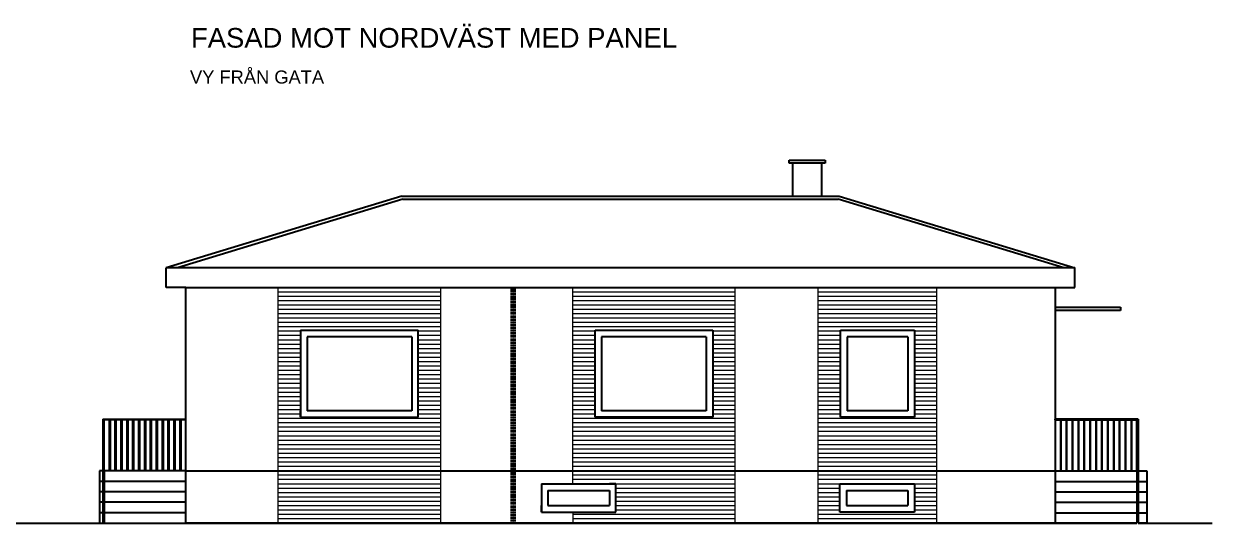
# Model space of a CAD drawing. Header units: millimetres. Extents: x -60009 to 113281, y -58228 to 411188.
# Drawn here: x -32561 to -14403, y 99875 to 107507 of the extents above; entities that cross this region are included whole.
import ezdxf

# ---------------------------------------------------------------- set-up
doc = ezdxf.new("R2010")
doc.units = ezdxf.units.MM
doc.linetypes.add('ACAD_ISO04W100', pattern=[30, 24, -3, 0, -3])
doc.linetypes.add('CENTER2', pattern=[28.575, 19.05, -3.175, 3.175, -3.175])
for name, color, linetype in [('Angivelser', 7, 'Continuous'), ('Fönster', 1, 'Continuous'), ('Förtydligande', 8, 'CENTER2'), ('Grundritningar', 1, 'Continuous'), ('Rörelsefogar', 1, 'CENTER2'), ('VVS', 4, 'Continuous')]:
    doc.layers.add(name, color=color, linetype=linetype)
doc.styles.get("Standard").update_dxf_attribs({"font": 'Arial.ttf', "height": 170})

msp = doc.modelspace()

# ---------------------------------------------------------------- hatches: boundary and pattern name
at = {"layer": 'VVS', "lineweight": 13}
h = msp.add_hatch(dxfattribs=at)
h.set_pattern_fill('LINE', color=4, scale=21)
h.paths.add_polyline_path([(-26193.385, 103475.014), (-28673.385, 103475.014), (-28673.385, 100675.014), (-26193.385, 100675.014)])
h.paths.add_polyline_path([(-28333.385, 101495.014), (-28333.385, 101595.014), (-28333.385, 102825.014), (-26533.385, 102825.014), (-26533.385, 101495.014)], flags=16)
h.paths.add_polyline_path([(-28233.385, 101595.014), (-28233.385, 102725.014), (-26633.385, 102725.014), (-26633.385, 101595.014)], flags=0)
h.paths.add_polyline_path([(-26193.385, 100675.014), (-28673.385, 100675.014), (-28673.385, 99875.014), (-26193.385, 99875.014)])
h = msp.add_hatch(dxfattribs=at)
h.set_pattern_fill('LINE', color=4, scale=21)
h.paths.add_polyline_path([(-21693.385, 103475.014), (-24173.385, 103475.014), (-24173.385, 100675.014), (-21693.385, 100675.014)])
h.paths.add_polyline_path([(-23833.385, 101495.014), (-23833.385, 102825.014), (-22033.385, 102825.014), (-22033.385, 101495.014)], flags=16)
h.paths.add_polyline_path([(-23733.385, 101595.014), (-23733.385, 102725.014), (-22133.385, 102725.014), (-22133.385, 101595.014)], flags=0)
h.paths.add_polyline_path([(-21693.385, 100675.014), (-24173.385, 100675.014), (-24173.385, 100475.014), (-23513.385, 100475.014), (-23513.385, 100045.014), (-24173.385, 100045.014), (-24173.385, 99875.014), (-21693.385, 99875.014)])
h.paths.add_polyline_path([(-18613.385, 103475.014), (-20423.385, 103475.014), (-20423.385, 100675.014), (-18613.385, 100675.014)])
h.paths.add_polyline_path([(-20083.385, 101495.014), (-20083.385, 102825.014), (-18953.385, 102825.014), (-18953.385, 101495.014)], flags=16)
h.paths.add_polyline_path([(-19983.385, 101595.014), (-19983.385, 102725.014), (-19053.385, 102725.014), (-19053.385, 101595.014)], flags=0)
h.paths.add_polyline_path([(-18613.385, 100675.014), (-20423.385, 100675.014), (-20423.385, 99875.014), (-18613.385, 99875.014)])
h.paths.add_polyline_path([(-18953.385, 100045.014), (-20093.385, 100045.014), (-20093.385, 100475.014), (-18953.385, 100475.014)], flags=16)
h.paths.add_polyline_path([(-19053.385, 100145.014), (-19993.385, 100145.014), (-19993.385, 100375.014), (-19053.385, 100375.014)], flags=0)

# ---------------------------------------------------------------- linework, layer by layer
at = {"layer": 'Fönster'}
for p, q in [((-28333.385, 102825.014), (-28333.385, 101495.014)), ((-28333.385, 102825.014), (-26533.385, 102825.014)), ((-28333.385, 102825.014), (-28333.385, 102725.014)), ((-26533.385, 101495.014), (-26533.385, 102825.014)), ((-23833.385, 101495.014), (-23833.385, 102825.014)), ((-23833.385, 102825.014), (-22033.385, 102825.014)), ((-22033.385, 102825.014), (-22033.385, 101495.014)), ((-20083.385, 101495.014), (-20083.385, 102825.014)), ((-20083.385, 102825.014), (-18953.385, 102825.014)), ((-18953.385, 102825.014), (-18953.385, 101495.014)), ((-28233.385, 102725.014), (-28233.385, 101595.014)), ((-26633.385, 102725.014), (-28233.385, 102725.014)), ((-26633.385, 102725.014), (-26633.385, 101595.014)), ((-23733.385, 102725.014), (-23733.385, 101595.014)), ((-22133.385, 102725.014), (-23733.385, 102725.014)), ((-22133.385, 102725.014), (-22133.385, 101595.014)), ((-19983.385, 102725.014), (-19983.385, 101595.014)), ((-19053.385, 102725.014), (-19983.385, 102725.014)), ((-19053.385, 102725.014), (-19053.385, 101595.014)), ((-28333.385, 101495.014), (-28333.385, 101595.014)), ((-26633.385, 101595.014), (-28233.385, 101595.014)), ((-22133.385, 101595.014), (-23733.385, 101595.014)), ((-19053.385, 101595.014), (-19983.385, 101595.014)), ((-28333.385, 101495.014), (-26533.385, 101495.014)), ((-22033.385, 101495.014), (-23833.385, 101495.014)), ((-18953.385, 101495.014), (-20083.385, 101495.014)), ((-24653.385, 100475.014), (-24653.385, 100045.014)), ((-24653.385, 100475.014), (-23513.385, 100475.014)), ((-24653.385, 100475.014), (-24653.385, 100375.014)), ((-24653.385, 100475.014), (-24553.385, 100475.014)), ((-23513.385, 100475.014), (-23613.385, 100475.014)), ((-23513.385, 100045.014), (-23513.385, 100475.014)), ((-20093.385, 100045.014), (-20093.385, 100475.014)), ((-20093.385, 100475.014), (-18953.385, 100475.014)), ((-18953.385, 100475.014), (-18953.385, 100045.014)), ((-24553.385, 100375.014), (-23613.385, 100375.014)), ((-24553.385, 100375.014), (-24553.385, 100145.014)), ((-23613.385, 100375.014), (-23613.385, 100145.014)), ((-19993.385, 100375.014), (-19053.385, 100375.014)), ((-19993.385, 100375.014), (-19993.385, 100145.014)), ((-19053.385, 100375.014), (-19053.385, 100145.014)), ((-24653.385, 100045.014), (-24653.385, 100145.014)), ((-24553.385, 100145.014), (-23613.385, 100145.014)), ((-19993.385, 100145.014), (-19053.385, 100145.014)), ((-24653.385, 100045.014), (-23513.385, 100045.014)), ((-18953.385, 100045.014), (-20093.385, 100045.014))]:
    msp.add_line(p, q, dxfattribs=at)
at = {"layer": 'Förtydligande', "linetype": 'ACAD_ISO04W100', "lineweight": -3, "ltscale": 0.1}
for p, q in [((-47064.733, 99875.014), (-15553.385, 99875.014)), ((-15533.385, 99875.014), (-14403.385, 99875.014))]:
    msp.add_line(p, q, dxfattribs=at)
at = {"layer": 'Grundritningar'}
for p, q in [((-20867.687, 105375.014), (-20867.687, 105425.014)), ((-20867.687, 105425.014), (-20317.687, 105425.014)), ((-20817.687, 105375.014), (-20867.687, 105375.014)), ((-20367.687, 105375.014), (-20817.687, 105375.014)), ((-20817.687, 105375.014), (-20817.687, 104875.014)), ((-20367.687, 104875.014), (-20367.687, 105375.014)), ((-20317.687, 105375.014), (-20367.687, 105375.014)), ((-20317.687, 105425.014), (-20317.687, 105375.014)), ((-26783.385, 104875.014), (-30383.385, 103775.014)), ((-26768.682, 104827.225), (-30212.28, 103775.014)), ((-26783.385, 104875.014), (-20103.385, 104875.014)), ((-26768.682, 104827.225), (-20117.687, 104827.103)), ((-16671.868, 103775.014), (-20117.687, 104827.103)), ((-20103.385, 104875.014), (-16503.385, 103775.014)), ((-30383.385, 103475.014), (-30383.385, 103775.014)), ((-16503.385, 103775.014), (-30383.385, 103775.014)), ((-16503.385, 103475.014), (-16503.385, 103775.014)), ((-30083.385, 103475.014), (-30383.385, 103475.014)), ((-30083.385, 103475.014), (-16803.385, 103475.014)), ((-30083.385, 100675.014), (-30083.385, 103475.014)), ((-16803.385, 103475.014), (-16803.385, 100675.014)), ((-16803.385, 103475.014), (-16503.385, 103475.014)), ((-16803.385, 103475.014), (-16803.385, 103175.014)), ((-16803.385, 103175.014), (-15803.385, 103175.014)), ((-15803.385, 103175.014), (-15803.385, 103125.014)), ((-15803.385, 103125.014), (-16803.385, 103125.014)), ((-31353.385, 101465.014), (-31353.385, 99875.014)), ((-31353.385, 101465.014), (-30083.385, 101465.014)), ((-31333.385, 100675.014), (-31333.385, 101455.014)), ((-30083.385, 101455.014), (-31333.385, 101455.014)), ((-31253.385, 100675.014), (-31253.385, 101455.014)), ((-31163.385, 101455.014), (-31243.385, 101455.014)), ((-31243.385, 101455.014), (-31243.385, 100675.014)), ((-31163.385, 100675.014), (-31163.385, 101455.014)), ((-31073.385, 101455.014), (-31153.385, 101455.014)), ((-31153.385, 101455.014), (-31153.385, 100675.014)), ((-31073.385, 100675.014), (-31073.385, 101455.014)), ((-30983.385, 101455.014), (-31063.385, 101455.014)), ((-31063.385, 101455.014), (-31063.385, 100675.014)), ((-30983.385, 100675.014), (-30983.385, 101455.014)), ((-30893.385, 101455.014), (-30973.385, 101455.014)), ((-30973.385, 101455.014), (-30973.385, 100675.014)), ((-30893.385, 100675.014), (-30893.385, 101455.014)), ((-30803.385, 101455.014), (-30883.385, 101455.014)), ((-30883.385, 101455.014), (-30883.385, 100675.014)), ((-30803.385, 100675.014), (-30803.385, 101455.014)), ((-30713.385, 101455.014), (-30793.385, 101455.014)), ((-30793.385, 101455.014), (-30793.385, 100675.014)), ((-30713.385, 100675.014), (-30713.385, 101455.014)), ((-30623.385, 101455.014), (-30703.385, 101455.014)), ((-30703.385, 101455.014), (-30703.385, 100675.014)), ((-30623.385, 100675.014), (-30623.385, 101455.014)), ((-30533.385, 101455.014), (-30613.385, 101455.014)), ((-30613.385, 101455.014), (-30613.385, 100675.014)), ((-30533.385, 100675.014), (-30533.385, 101455.014)), ((-30443.385, 101455.014), (-30523.385, 101455.014)), ((-30523.385, 101455.014), (-30523.385, 100675.014)), ((-30443.385, 100675.014), (-30443.385, 101455.014)), ((-30353.385, 101455.014), (-30433.385, 101455.014)), ((-30433.385, 101455.014), (-30433.385, 100675.014)), ((-30353.385, 100675.014), (-30353.385, 101455.014)), ((-30263.385, 101455.014), (-30343.385, 101455.014)), ((-30343.385, 101455.014), (-30343.385, 100675.014)), ((-30263.385, 100675.014), (-30263.385, 101455.014)), ((-30173.385, 101455.014), (-30253.385, 101455.014)), ((-30253.385, 101455.014), (-30253.385, 100675.014)), ((-30173.385, 100675.014), (-30173.385, 101455.014)), ((-30083.385, 101455.014), (-30163.385, 101455.014)), ((-30163.385, 101455.014), (-30163.385, 100675.014)), ((-16803.385, 101455.014), (-16803.385, 101465.014)), ((-15533.385, 101465.014), (-16803.385, 101465.014)), ((-16803.385, 101455.014), (-15553.385, 101455.014)), ((-16803.385, 101455.014), (-16723.385, 101455.014)), ((-16723.385, 101455.014), (-16723.385, 100675.014)), ((-16713.385, 100675.014), (-16713.385, 101455.014)), ((-16713.385, 101455.014), (-16633.385, 101455.014)), ((-16633.385, 101455.014), (-16633.385, 100675.014)), ((-16623.385, 100675.014), (-16623.385, 101455.014)), ((-16623.385, 101455.014), (-16543.385, 101455.014)), ((-16543.385, 101455.014), (-16543.385, 100675.014)), ((-16533.385, 100675.014), (-16533.385, 101455.014)), ((-16533.385, 101455.014), (-16453.385, 101455.014)), ((-16453.385, 101455.014), (-16453.385, 100675.014)), ((-16443.385, 100675.014), (-16443.385, 101455.014)), ((-16443.385, 101455.014), (-16363.385, 101455.014)), ((-16363.385, 101455.014), (-16363.385, 100675.014)), ((-16353.385, 100675.014), (-16353.385, 101455.014)), ((-16353.385, 101455.014), (-16273.385, 101455.014)), ((-16273.385, 101455.014), (-16273.385, 100675.014)), ((-16263.385, 100675.014), (-16263.385, 101455.014)), ((-16263.385, 101455.014), (-16183.385, 101455.014)), ((-16183.385, 101455.014), (-16183.385, 100675.014)), ((-16173.385, 100675.014), (-16173.385, 101455.014)), ((-16173.385, 101455.014), (-16093.385, 101455.014)), ((-16093.385, 101455.014), (-16093.385, 100675.014)), ((-16083.385, 100675.014), (-16083.385, 101455.014)), ((-16083.385, 101455.014), (-16003.385, 101455.014)), ((-16003.385, 101455.014), (-16003.385, 100675.014)), ((-15993.385, 100675.014), (-15993.385, 101455.014)), ((-15993.385, 101455.014), (-15913.385, 101455.014)), ((-15913.385, 101455.014), (-15913.385, 100675.014)), ((-15903.385, 100675.014), (-15903.385, 101455.014)), ((-15903.385, 101455.014), (-15823.385, 101455.014)), ((-15823.385, 101455.014), (-15823.385, 100675.014)), ((-15813.385, 100675.014), (-15813.385, 101455.014)), ((-15813.385, 101455.014), (-15733.385, 101455.014)), ((-15733.385, 101455.014), (-15733.385, 100675.014)), ((-15723.385, 100675.014), (-15723.385, 101455.014)), ((-15723.385, 101455.014), (-15643.385, 101455.014)), ((-15643.385, 101455.014), (-15643.385, 100675.014)), ((-15633.385, 100675.014), (-15633.385, 101455.014)), ((-15553.385, 100675.014), (-15553.385, 101455.014)), ((-15533.385, 101465.014), (-15533.385, 99875.014)), ((-31353.385, 100675.014), (-31403.385, 100675.014)), ((-31353.385, 100675.014), (-31403.385, 100675.014)), ((-31403.385, 100675.014), (-31403.385, 99875.014)), ((-30083.385, 100675.014), (-31333.385, 100675.014)), ((-31333.385, 100675.014), (-31333.385, 99875.014)), ((-31243.385, 100675.014), (-31253.385, 100675.014)), ((-31153.385, 100675.014), (-31163.385, 100675.014)), ((-31063.385, 100675.014), (-31073.385, 100675.014)), ((-30973.385, 100675.014), (-30983.385, 100675.014)), ((-30883.385, 100675.014), (-30893.385, 100675.014)), ((-30793.385, 100675.014), (-30803.385, 100675.014)), ((-30703.385, 100675.014), (-30713.385, 100675.014)), ((-30613.385, 100675.014), (-30623.385, 100675.014)), ((-30523.385, 100675.014), (-30533.385, 100675.014)), ((-30433.385, 100675.014), (-30443.385, 100675.014)), ((-30343.385, 100675.014), (-30353.385, 100675.014)), ((-30253.385, 100675.014), (-30263.385, 100675.014)), ((-30163.385, 100675.014), (-30173.385, 100675.014)), ((-30083.385, 99875.014), (-30083.385, 100675.014)), ((-30083.385, 100675.014), (-16803.385, 100675.014)), ((-16803.385, 100675.014), (-16803.385, 99875.014)), ((-16803.385, 100675.014), (-16803.385, 100475.014)), ((-16803.385, 100675.014), (-15553.385, 100675.014)), ((-16723.385, 100675.014), (-16713.385, 100675.014)), ((-16633.385, 100675.014), (-16623.385, 100675.014)), ((-16543.385, 100675.014), (-16533.385, 100675.014)), ((-16453.385, 100675.014), (-16443.385, 100675.014)), ((-16363.385, 100675.014), (-16353.385, 100675.014)), ((-16273.385, 100675.014), (-16263.385, 100675.014)), ((-16183.385, 100675.014), (-16173.385, 100675.014)), ((-16093.385, 100675.014), (-16083.385, 100675.014)), ((-16003.385, 100675.014), (-15993.385, 100675.014)), ((-15913.385, 100675.014), (-15903.385, 100675.014)), ((-15823.385, 100675.014), (-15813.385, 100675.014)), ((-15733.385, 100675.014), (-15723.385, 100675.014)), ((-15643.385, 100675.014), (-15633.385, 100675.014)), ((-15553.385, 100675.014), (-15553.385, 99875.014)), ((-15533.385, 100675.014), (-15403.385, 100675.014)), ((-15403.385, 100675.014), (-15403.385, 99875.014)), ((-31353.385, 100515.014), (-31403.385, 100515.014)), ((-30083.385, 100515.014), (-31333.385, 100515.014)), ((-16803.385, 100515.014), (-15553.385, 100515.014)), ((-15533.385, 100515.014), (-15403.385, 100515.014)), ((-31353.385, 100355.014), (-31403.385, 100355.014)), ((-30083.385, 100355.014), (-31333.385, 100355.014)), ((-16803.385, 100355.014), (-15553.385, 100355.014)), ((-15533.385, 100355.014), (-15403.385, 100355.014)), ((-31353.385, 100195.014), (-31403.385, 100195.014)), ((-30083.385, 100195.014), (-31333.385, 100195.014)), ((-16803.385, 100195.014), (-15553.385, 100195.014)), ((-15533.385, 100195.014), (-15403.385, 100195.014)), ((-31353.385, 100035.014), (-31403.385, 100035.014)), ((-31403.385, 99875.014), (-30083.385, 99875.014)), ((-30083.385, 100035.014), (-31333.385, 100035.014)), ((-16803.385, 99875.014), (-30083.385, 99875.014)), ((-25083.385, 99875.014), (-25093.385, 99875.014)), ((-16803.385, 100035.014), (-15553.385, 100035.014)), ((-15553.385, 99875.014), (-16803.385, 99875.014)), ((-15533.385, 100035.014), (-15403.385, 100035.014)), ((-15403.385, 99875.014), (-15533.385, 99875.014))]:
    msp.add_line(p, q, dxfattribs=at)
at = {"layer": 'Rörelsefogar', "lineweight": 211, "ltscale": 0.1}
msp.add_line((-25083.385, 103475.014), (-25083.385, 99875.014), dxfattribs=at)
at = {"layer": 'VVS', "color": 4, "lineweight": 13}
for p, q in [((-28673.385, 99875.014), (-28673.385, 103475.014)), ((-28673.385, 103475.014), (-26193.385, 103475.014)), ((-26193.385, 103475.014), (-26193.385, 99875.014)), ((-24173.385, 100475.014), (-24173.385, 103475.014)), ((-24173.385, 103475.014), (-21693.385, 103475.014)), ((-21693.385, 99875.014), (-21693.385, 103475.014)), ((-20423.385, 99875.014), (-20423.385, 103475.014)), ((-20423.385, 103475.014), (-18613.385, 103475.014)), ((-18613.385, 99875.014), (-18613.385, 103475.014)), ((-24173.385, 100475.014), (-23513.385, 100475.014)), ((-23513.385, 100475.014), (-23513.385, 100045.014)), ((-26193.385, 99875.014), (-28673.385, 99875.014)), ((-23513.385, 100045.014), (-24173.385, 100045.014)), ((-24173.385, 100045.014), (-24173.385, 99875.014)), ((-24173.385, 99875.014), (-21693.385, 99875.014)), ((-20423.385, 99875.014), (-18613.385, 99875.014))]:
    msp.add_line(p, q, dxfattribs=at)

# ---------------------------------------------------------------- texts
at = {"layer": 'Angivelser'}
for s, height, p in [('FASAD MOT NORDVÄST MED PANEL', 300, (-30006.523, 107141.983)), ('VY FRÅN GATA', 200, (-30021.357, 106592.988))]:
    msp.add_text(s, height=height, dxfattribs=at).set_placement(p)

doc.saveas('drawing.dxf')
